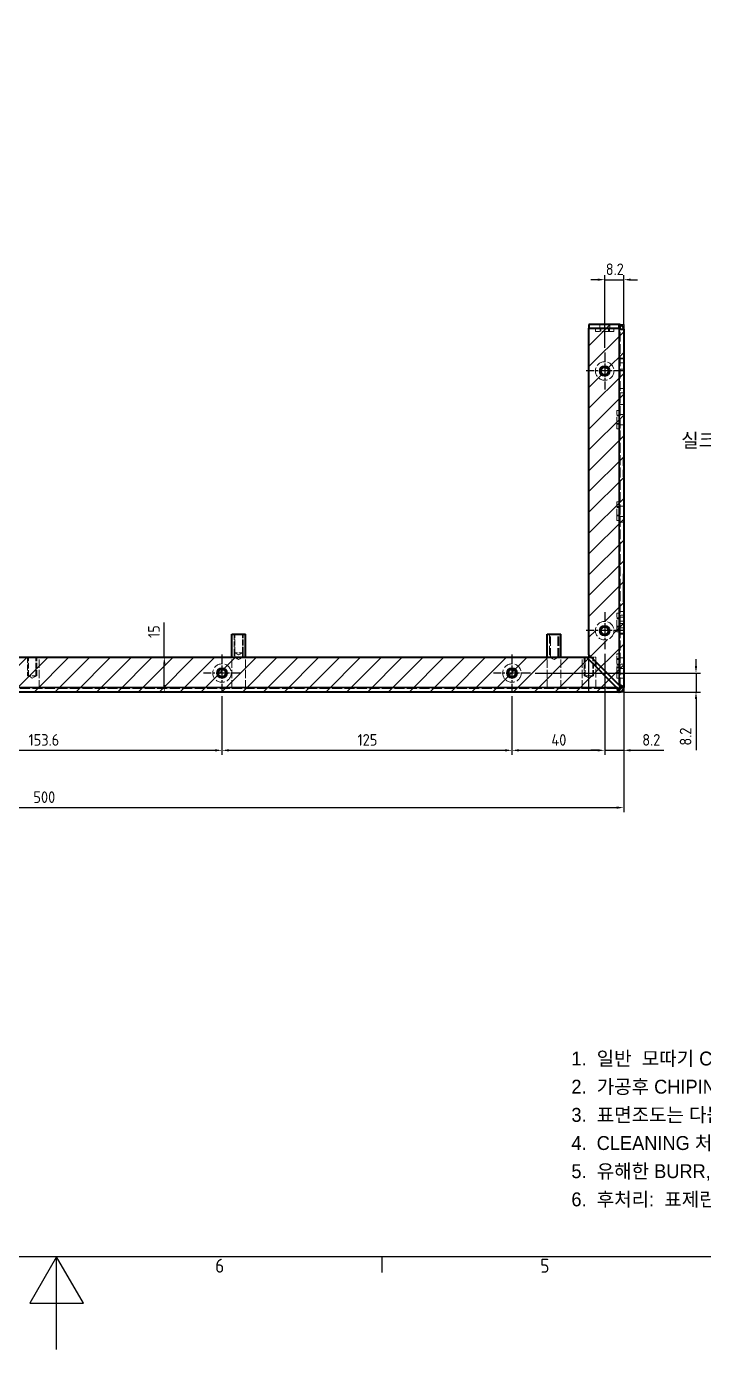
# Model space of a CAD drawing. Header units: millimetres. Extents: x 0 to 1682, y 0 to 1188.
# Drawn here: x 828 to 1120, y 0 to 571 of the extents above; entities that cross this region are included whole.
import ezdxf

# ---------------------------------------------------------------- set-up
doc = ezdxf.new("R2010")
doc.units = ezdxf.units.MM
doc.header["$LTSCALE"] = 2
doc.linetypes.add('CHAIN', pattern=[0.3543, 0.2362, -0.0295, 0.0591, -0.0295])
doc.linetypes.add('DASHED', pattern=[0.2067, 0.1654, -0.0413])
doc.layers.get('0').update_dxf_attribs({"color": 3, "lineweight": 25})
for name, color, linetype, lineweight in [('가려진 것(ISO)', 2, 'DASHED', 18), ('가려진 좁은 것(ISO)', 2, 'DASHED', 18), ('가시적인 것(ISO)', 3, 'Continuous', 40), ('가시적인 좁은 것(ISO)', 3, 'Continuous', 35), ('경계(ISO)', 7, 'Continuous', 25), ('기호(ISO)', 5, 'Continuous', 25), ('스케치 형상(ISO)', 3, 'Continuous', 25), ('중심 표식(ISO)', 1, 'Continuous', 25), ('치수(ISO)', 2, 'Continuous', 25), ('해치(ISO)', 7, 'Continuous', 18)]:
    doc.layers.add(name, color=color, linetype=linetype, lineweight=lineweight)
doc.styles.add('ISO Proportional', font='arial.ttf')
doc.styles.add('문자 텍스트_M2B', font='isocp.shx')
doc.styles.add('치수 텍스트_PSTEK_POSCO', font='isocp.shx')
doc.dimstyles.new('치수_PSTEK_POSCO', dxfattribs={"dimscale": 2, "dimtxt": 2.5, "dimasz": 1.5, "dimexe": 1, "dimexo": 1, "dimgap": 1, "dimtad": 1, "dimrnd": 1e-08, "dimdsep": 46, "dimtxsty": '치수 텍스트_PSTEK_POSCO', "dimcen": 0.09, "dimdle": 10, "dimclrd": 7, "dimclre": 7, "dimclrt": 2, "dimadec": 1, "dimazin": 2, "dimtfac": 1, "dimtmove": 0, "dimatfit": 3, "dimfxl": 0, "dimtolj": 1, "dimlwd": -1, "dimlwe": -1, "dimarcsym": 0})
pattern_1 = [(45, (0, 0), (-4.490128, 4.490128), [])]

# ---------------------------------------------------------------- blocks, each defined once
blk = doc.blocks.new('경계 Default Border')
at = {"layer": '경계(ISO)'}
blk.add_line((490.58, 20), (490.58, 16.6), dxfattribs=at)
at = {"layer": '경계(ISO)', "flags": 128}
for points in [[(20, 20), (20, 574), (821, 574), (821, 20), (20, 20)], [(420.5, 0), (420.5, 20), (414.73, 10), (426.27, 10), (420.5, 20)]]:
    blk.add_lwpolyline(points, dxfattribs=at)
at = {"layer": '경계(ISO)', "color": 2, "char_height": 3, "attachment_point": 7, "style": '문자 텍스트_M2B'}
for s, insert in [('6', (454.69, 16.57)), ('5', (524.77, 16.57))]:
    blk.add_mtext(s, dxfattribs=dict(at, insert=insert))
blk = doc.blocks.new('*D48')
at = {"layer": 'Defpoints', "color": 0, "transparency": 16777216}
for p in [(758.69, 283.71), (912.29, 283.71), (912.29, 258.41)]:
    blk.add_point(p, dxfattribs=at)
at = {"layer": '치수(ISO)', "color": 7, "transparency": 16777216}
for p, q in [((758.69, 281.71), (758.69, 256.41)), ((912.29, 281.71), (912.29, 256.41)), ((761.69, 258.41), (909.29, 258.41))]:
    blk.add_line(p, q, dxfattribs=at)
for points in [[(761.69, 258.91), (761.69, 257.91), (758.69, 258.41)], [(909.29, 258.91), (909.29, 257.91), (912.29, 258.41)]]:
    blk.add_solid(points, dxfattribs=at)
at = {"layer": '치수(ISO)', "color": 2, "transparency": 16777216, "insert": (828.88, 262.91), "char_height": 5, "attachment_point": 4, "style": '치수 텍스트_PSTEK_POSCO'}
blk.add_mtext('\\A1;153.6', dxfattribs=at)
blk = doc.blocks.new('*D49')
at = {"layer": 'Defpoints', "color": 0, "transparency": 16777216}
for p in [(912.29, 283.71), (1037.29, 283.71), (1037.29, 258.41)]:
    blk.add_point(p, dxfattribs=at)
at = {"layer": '치수(ISO)', "color": 7, "transparency": 16777216}
for p, q in [((912.29, 281.71), (912.29, 256.41)), ((1037.29, 281.71), (1037.29, 256.41)), ((915.29, 258.41), (1034.29, 258.41))]:
    blk.add_line(p, q, dxfattribs=at)
for points in [[(915.29, 258.91), (915.29, 257.91), (912.29, 258.41)], [(1034.29, 258.91), (1034.29, 257.91), (1037.29, 258.41)]]:
    blk.add_solid(points, dxfattribs=at)
at = {"layer": '치수(ISO)', "color": 2, "transparency": 16777216, "insert": (970.7, 262.92), "char_height": 5, "attachment_point": 4, "style": '치수 텍스트_PSTEK_POSCO'}
blk.add_mtext('\\A1;125', dxfattribs=at)
blk = doc.blocks.new('*D50')
at = {"layer": 'Defpoints', "color": 0, "transparency": 16777216}
for p in [(1077.29, 302.01), (1037.29, 283.71), (1077.29, 258.41)]:
    blk.add_point(p, dxfattribs=at)
at = {"layer": '치수(ISO)', "color": 7, "transparency": 16777216}
for p, q in [((1077.29, 300.01), (1077.29, 256.41)), ((1037.29, 281.71), (1037.29, 256.41)), ((1040.29, 258.41), (1074.29, 258.41))]:
    blk.add_line(p, q, dxfattribs=at)
for points in [[(1040.29, 258.91), (1040.29, 257.91), (1037.29, 258.41)], [(1074.29, 258.91), (1074.29, 257.91), (1077.29, 258.41)]]:
    blk.add_solid(points, dxfattribs=at)
at = {"layer": '치수(ISO)', "color": 2, "transparency": 16777216, "insert": (1054.31, 262.91), "char_height": 5, "attachment_point": 4, "style": '치수 텍스트_PSTEK_POSCO'}
blk.add_mtext('\\A1;40', dxfattribs=at)
blk = doc.blocks.new('*D51')
at = {"layer": 'Defpoints', "color": 0, "transparency": 16777216}
for p in [(1077.29, 302.01), (1085.49, 285.51), (1085.49, 258.41)]:
    blk.add_point(p, dxfattribs=at)
at = {"layer": '치수(ISO)', "color": 7, "transparency": 16777216}
for p, q in [((1077.29, 300.01), (1077.29, 256.41)), ((1085.49, 283.51), (1085.49, 256.41)), ((1074.29, 258.41), (1071.29, 258.41)), ((1077.29, 258.41), (1085.49, 258.41)), ((1088.49, 258.41), (1102.79, 258.41))]:
    blk.add_line(p, q, dxfattribs=at)
for points in [[(1074.29, 258.91), (1074.29, 257.91), (1077.29, 258.41)], [(1088.49, 258.91), (1088.49, 257.91), (1085.49, 258.41)]]:
    blk.add_solid(points, dxfattribs=at)
at = {"layer": '치수(ISO)', "color": 2, "transparency": 16777216, "insert": (1093.49, 262.92), "char_height": 5, "attachment_point": 4, "style": '치수 텍스트_PSTEK_POSCO'}
blk.add_mtext('\\A1;8.2', dxfattribs=at)
blk = doc.blocks.new('*D59')
at = {"layer": 'Defpoints', "color": 0, "transparency": 16777216}
for p in [(585.49, 286.51), (1085.49, 285.51), (1085.49, 233.71)]:
    blk.add_point(p, dxfattribs=at)
at = {"layer": '치수(ISO)', "color": 7, "transparency": 16777216}
for p, q in [((585.49, 284.51), (585.49, 231.71)), ((1085.49, 283.51), (1085.49, 231.71)), ((588.49, 233.71), (1082.49, 233.71))]:
    blk.add_line(p, q, dxfattribs=at)
for points in [[(588.49, 234.21), (588.49, 233.21), (585.49, 233.71)], [(1082.49, 234.21), (1082.49, 233.21), (1085.49, 233.71)]]:
    blk.add_solid(points, dxfattribs=at)
at = {"layer": '치수(ISO)', "color": 2, "transparency": 16777216, "insert": (830.99, 238.21), "char_height": 5, "attachment_point": 4, "style": '치수 텍스트_PSTEK_POSCO'}
blk.add_mtext('\\A1;500', dxfattribs=at)
blk = doc.blocks.new('*D64')
at = {"layer": 'Defpoints', "color": 0, "transparency": 16777216}
for p in [(1045.29, 291.71), (1116.65, 291.71), (1083.49, 283.51)]:
    blk.add_point(p, dxfattribs=at)
at = {"layer": '치수(ISO)', "color": 7, "transparency": 16777216}
for p, q in [((1116.65, 294.71), (1116.65, 297.71)), ((1047.29, 291.71), (1118.65, 291.71)), ((1116.65, 291.71), (1116.65, 283.51)), ((1085.49, 283.51), (1118.65, 283.51)), ((1116.65, 280.51), (1116.65, 258.43))]:
    blk.add_line(p, q, dxfattribs=at)
for points in [[(1116.15, 294.71), (1117.15, 294.71), (1116.65, 291.71)], [(1116.15, 280.51), (1117.15, 280.51), (1116.65, 283.51)]]:
    blk.add_solid(points, dxfattribs=at)
at = {"layer": '치수(ISO)', "color": 2, "transparency": 16777216, "insert": (1112.15, 260.43), "char_height": 5, "attachment_point": 4, "rotation": 90, "style": '치수 텍스트_PSTEK_POSCO'}
blk.add_mtext('\\A1;8.2', dxfattribs=at)
blk = doc.blocks.new('*D78')
at = {"layer": 'Defpoints', "color": 0, "transparency": 16777216}
for p in [(1085.49, 461.37), (1085.49, 440.01), (1077.29, 430.01)]:
    blk.add_point(p, dxfattribs=at)
at = {"layer": '치수(ISO)', "color": 7, "transparency": 16777216}
for p, q in [((1077.29, 432.01), (1077.29, 463.37)), ((1085.49, 442.01), (1085.49, 463.37)), ((1074.29, 461.37), (1071.29, 461.37)), ((1077.29, 461.37), (1085.49, 461.37)), ((1088.49, 461.37), (1091.49, 461.37))]:
    blk.add_line(p, q, dxfattribs=at)
for points in [[(1074.29, 461.87), (1074.29, 460.87), (1077.29, 461.37)], [(1088.49, 461.87), (1088.49, 460.87), (1085.49, 461.37)]]:
    blk.add_solid(points, dxfattribs=at)
at = {"layer": '치수(ISO)', "color": 2, "transparency": 16777216, "insert": (1077.74, 465.87), "char_height": 5, "attachment_point": 4, "style": '치수 텍스트_PSTEK_POSCO'}
blk.add_mtext('\\A1;8.2', dxfattribs=at)
blk = doc.blocks.new('*D86')
at = {"layer": 'Defpoints', "color": 0, "transparency": 16777216}
for p in [(887.44, 298.51), (888.03, 298.51), (888.03, 283.51)]:
    blk.add_point(p, dxfattribs=at)
at = {"layer": '치수(ISO)', "color": 7, "transparency": 16777216}
for p, q in [((887.44, 298.51), (887.44, 313.56)), ((887.44, 286.51), (887.44, 295.51))]:
    blk.add_line(p, q, dxfattribs=at)
for points in [[(886.94, 295.51), (887.94, 295.51), (887.44, 298.51)], [(886.94, 286.51), (887.94, 286.51), (887.44, 283.51)]]:
    blk.add_solid(points, dxfattribs=at)
at = {"layer": '치수(ISO)', "color": 2, "transparency": 16777216, "insert": (882.94, 306.85), "char_height": 5, "attachment_point": 4, "rotation": 90, "style": '치수 텍스트_PSTEK_POSCO'}
blk.add_mtext('\\A1;15', dxfattribs=at)
blk = doc.blocks.new('주석-판금')
at = {"layer": '기호(ISO)', "color": 2, "insert": (-40.78, 16.76), "char_height": 3, "width": 116.6778, "attachment_point": 1, "line_spacing_factor": 1.214608, "style": 'ISO Proportional'}
blk.add_mtext('\\f굴림|b0|i0;\\H3.0000;1.  일반  모따기 C0.3\\P2.  가공후 CHIPING 및 BROKEN 없을 것.\\P3.  표면조도는 다듬질기호 Ra값을 준수할 것.\\P4.  CLEANING 처리후 납품 할 것.\\P5.  유해한 BURR, 모서리 제거 할 것.\\P6.  후처리:  표제란 참조 할 것.', dxfattribs=at)

msp = doc.modelspace()

# ---------------------------------------------------------------- hatches: boundary and pattern name
at = {"layer": '해치(ISO)'}
h = msp.add_hatch(dxfattribs=at)
h.set_pattern_fill('ANSI31', color=1, scale=50.8, style=0)
h.set_pattern_definition(pattern_1)
edge = h.paths.add_edge_path(flags=0)
edge.add_arc((1077.2877, 310.0118), 4, 0, 360)
edge = h.paths.add_edge_path(flags=0)
edge.add_arc((1077.2877, 422.0118), 1.621, 0, 360)
h.paths.add_polyline_path([(1085.4877, 442.0118), (1085.4877, 283.5118), (1070.4877, 283.5118), (1070.4877, 442.0118)])
h = msp.add_hatch(dxfattribs=at)
h.set_pattern_fill('ANSI31', color=1, scale=50.8, style=0)
h.set_pattern_definition(pattern_1)
edge = h.paths.add_edge_path(flags=0)
edge.add_arc((758.6877, 291.7118), 1.621, 0, 360)
h.paths.add_polyline_path([(600.4877, 283.5118), (1070.4877, 283.5118), (1070.4877, 298.5118), (600.4877, 298.5118)])

# ---------------------------------------------------------------- linework, layer by layer
at = {"layer": '가려진 것(ISO)', "ltscale": 1.333188}
for p, q in [((1073.2877, 440.4118), (1073.2877, 439.0118)), ((1081.2877, 440.4118), (1081.2877, 439.0118))]:
    msp.add_line(p, q, dxfattribs=at)
at = {"layer": '가려진 것(ISO)', "ltscale": 1.428422}
for p, q in [((1075.1377, 440.5118), (1075.1377, 442.0118)), ((1075.2877, 440.5118), (1075.2877, 439.0118)), ((1075.6667, 440.5118), (1075.6667, 439.0118)), ((1078.9087, 440.5118), (1078.9087, 439.0118)), ((1079.2877, 439.0118), (1079.2877, 440.5118)), ((1079.4377, 440.5118), (1079.4377, 442.0118)), ((1085.4877, 427.5118), (1083.9877, 427.5118)), ((1083.9877, 427.2618), (1085.4877, 427.2618)), ((1083.9877, 422.7618), (1085.4877, 422.7618)), ((1085.4877, 412.5118), (1083.9877, 412.5118)), ((1083.9877, 407.5118), (1085.4877, 407.5118)), ((1083.9877, 405.0118), (1082.4877, 405.0118)), ((1083.9877, 403.0118), (1082.4877, 403.0118)), ((1083.9877, 402.6328), (1082.4877, 402.6328)), ((1083.9877, 403.2618), (1085.4877, 403.2618)), ((1083.9877, 399.3908), (1082.4877, 399.3908)), ((1082.4877, 399.0118), (1083.9877, 399.0118)), ((1083.9877, 397.0118), (1082.4877, 397.0118)), ((1083.9877, 398.7618), (1085.4877, 398.7618)), ((1083.9877, 365.5118), (1082.4877, 365.5118)), ((1083.9877, 363.5118), (1082.4877, 363.5118)), ((1083.9877, 363.1328), (1082.4877, 363.1328)), ((1083.9877, 359.8908), (1082.4877, 359.8908)), ((1082.4877, 359.5118), (1083.9877, 359.5118)), ((1083.9877, 363.7618), (1085.4877, 363.7618)), ((1083.9877, 357.5118), (1082.4877, 357.5118)), ((1083.9877, 359.2618), (1085.4877, 359.2618)), ((1083.9877, 356.7618), (1085.4877, 356.7618)), ((1083.9877, 317.5118), (1082.4877, 317.5118)), ((1083.9877, 315.5118), (1082.4877, 315.5118)), ((1083.9877, 315.1328), (1082.4877, 315.1328)), ((1085.4877, 318.2823), (1083.9877, 318.2823)), ((1083.9877, 318.2618), (1085.4877, 318.2618)), ((1083.9877, 316.7618), (1085.4877, 316.7618)), ((1083.9877, 315.7618), (1085.4877, 315.7618)), ((1083.9877, 314.1008), (1085.4877, 314.1008)), ((1083.9877, 311.8908), (1082.4877, 311.8908)), ((1082.4877, 311.5118), (1083.9877, 311.5118)), ((1083.9877, 309.5118), (1082.4877, 309.5118)), ((1083.9877, 311.2618), (1085.4877, 311.2618)), ((1083.9877, 310.2618), (1085.4877, 310.2618)), ((1085.4877, 308.4537), (1083.9877, 308.4537)), ((1083.9877, 300.0118), (1082.4877, 300.0118)), ((1083.9877, 298.0118), (1082.4877, 298.0118)), ((1083.9877, 297.6328), (1082.4877, 297.6328)), ((1083.9877, 297.5118), (1082.4877, 297.5118)), ((1083.9877, 298.2618), (1085.4877, 298.2618)), ((1083.9877, 295.5118), (1082.4877, 295.5118)), ((1083.9877, 295.1328), (1082.4877, 295.1328)), ((1083.9877, 294.3908), (1082.4877, 294.3908)), ((1082.4877, 294.0118), (1083.9877, 294.0118)), ((1083.9877, 292.0118), (1082.4877, 292.0118)), ((1083.9877, 291.8908), (1082.4877, 291.8908)), ((1082.4877, 291.5118), (1083.9877, 291.5118)), ((1083.9877, 295.6118), (1085.4877, 295.6118)), ((1083.9877, 293.7618), (1085.4877, 293.7618)), ((1083.9877, 291.4118), (1085.4877, 291.4118)), ((1083.9877, 289.5118), (1082.4877, 289.5118)), ((1083.9877, 289.5118), (1085.4877, 289.5118))]:
    msp.add_line(p, q, dxfattribs=at)
at = {"layer": '가려진 것(ISO)', "ltscale": 12.887243}
msp.add_line((1083.9877, 285.5118), (1083.9877, 440.0118), dxfattribs=at)
at = {"layer": '가려진 것(ISO)', "ltscale": 15.198803}
for p, q in [((1081.2877, 439.0118), (1073.2877, 439.0118)), ((1082.4877, 397.0118), (1082.4877, 405.0118)), ((1082.4877, 357.5118), (1082.4877, 365.5118)), ((1082.4877, 309.5118), (1082.4877, 317.5118)), ((1082.4877, 289.5118), (1082.4877, 297.5118))]:
    msp.add_line(p, q, dxfattribs=at)
at = {"layer": '가려진 것(ISO)', "ltscale": 0.009423}
for p, q in [((1085.4877, 384.2006), (1085.4977, 384.2006)), ((1085.4877, 383.994), (1085.4977, 383.994)), ((1085.4877, 383.8092), (1085.4977, 383.8092)), ((1085.4877, 383.7873), (1085.4977, 383.7873)), ((1085.4877, 383.6852), (1085.4977, 383.6852)), ((1085.4877, 383.4032), (1085.4977, 383.4032)), ((1085.4877, 382.917), (1085.4977, 382.917)), ((1085.4877, 382.8878), (1085.4977, 382.8878)), ((1085.4877, 382.2095), (1085.4977, 382.2095)), ((1085.4877, 381.9251), (1085.4977, 381.9251)), ((1085.4877, 381.8206), (1085.4977, 381.8206)), ((1085.4877, 381.7938), (1085.4977, 381.7938)), ((1085.4877, 381.6139), (1085.4977, 381.6139)), ((1085.4877, 381.4097), (1085.4977, 381.4097)), ((1085.4877, 379.4241), (1085.4977, 379.4241)), ((1085.4877, 379.3633), (1085.4977, 379.3633)), ((1085.4877, 378.9208), (1085.4977, 378.9208)), ((1085.4877, 378.8698), (1085.4977, 378.8698)), ((1085.4877, 378.8479), (1085.4977, 378.8479)), ((1085.4877, 378.7969), (1085.4977, 378.7969)), ((1085.4877, 378.6899), (1085.4977, 378.6899)), ((1085.4877, 378.6875), (1085.4977, 378.6875)), ((1085.4877, 378.5781), (1085.4977, 378.5781)), ((1085.4877, 378.5051), (1085.4977, 378.5051)), ((1085.4877, 378.3568), (1085.4977, 378.3568)), ((1085.4877, 378.352), (1085.4977, 378.352)), ((1085.4877, 378.3082), (1085.4977, 378.3082)), ((1085.4877, 378.2985), (1085.4977, 378.2985)), ((1085.4877, 378.1915), (1085.4977, 378.1915)), ((1085.4877, 378.1818), (1085.4977, 378.1818)), ((1085.4877, 378.1672), (1085.4977, 378.1672)), ((1085.4877, 378.0311), (1085.4977, 378.0311)), ((1085.4877, 377.997), (1085.4977, 377.997)), ((1085.4877, 377.9873), (1085.4977, 377.9873)), ((1085.4877, 377.9776), (1085.4977, 377.9776)), ((1085.4877, 377.9484), (1085.4977, 377.9484)), ((1085.4877, 377.8998), (1085.4977, 377.8998)), ((1085.4877, 377.8876), (1085.4977, 377.8876)), ((1085.4877, 377.8487), (1085.4977, 377.8487)), ((1085.4877, 377.8195), (1085.4977, 377.8195)), ((1085.4877, 377.7612), (1085.4977, 377.7612)), ((1085.4877, 377.7174), (1085.4977, 377.7174)), ((1085.4877, 377.6785), (1085.4977, 377.6785)), ((1085.4877, 377.5716), (1085.4977, 377.5716)), ((1085.4877, 377.4233), (1085.4977, 377.4233)), ((1085.4877, 377.3285), (1085.4977, 377.3285)), ((1085.4877, 377.1364), (1085.4977, 377.1364)), ((1085.4877, 377.0829), (1085.4977, 377.0829)), ((1085.4877, 377.0392), (1085.4977, 377.0392)), ((1085.4877, 377.0343), (1085.4977, 377.0343)), ((1085.4877, 376.9541), (1085.4977, 376.9541)), ((1085.4877, 376.8811), (1085.4977, 376.8811)), ((1085.4877, 376.8544), (1085.4977, 376.8544)), ((1085.4877, 376.8082), (1085.4977, 376.8082)), ((1085.4877, 376.7936), (1085.4977, 376.7936)), ((1085.4877, 376.604), (1085.4977, 376.604)), ((1085.4877, 376.4824), (1085.4977, 376.4824)), ((1085.4877, 376.4776), (1085.4977, 376.4776)), ((1085.4877, 376.3633), (1085.4977, 376.3633)), ((1085.4877, 376.3025), (1085.4977, 376.3025)), ((1085.4877, 334.2118), (1085.4977, 334.2118)), ((1085.4877, 332.1618), (1085.4977, 332.1618)), ((1085.4877, 328.8618), (1085.4977, 328.8618)), ((1085.4877, 328.1618), (1085.4977, 328.1618)), ((1085.4877, 327.3618), (1085.4977, 327.3618)), ((1085.4877, 326.6618), (1085.4977, 326.6618)), ((1085.4877, 325.8618), (1085.4977, 325.8618)), ((1085.4877, 325.1618), (1085.4977, 325.1618)), ((1085.4877, 322.8118), (1085.4977, 322.8118))]:
    msp.add_line(p, q, dxfattribs=at)
at = {"layer": '가려진 것(ISO)', "ltscale": 7.618686}
for p, q in [((917.4877, 308.5118), (917.4877, 300.5118)), ((917.8667, 300.5118), (917.8667, 308.5118)), ((921.1087, 300.5118), (921.1087, 308.5118)), ((921.4877, 300.5118), (921.4877, 308.5118)), ((828.4877, 298.5118), (828.4877, 290.5118)), ((828.8667, 290.5118), (828.8667, 298.5118)), ((832.1087, 290.5118), (832.1087, 298.5118)), ((832.4877, 290.5118), (832.4877, 298.5118)), ((1068.4877, 298.5118), (1068.4877, 290.5118)), ((1068.8667, 290.5118), (1068.8667, 298.5118)), ((1072.1087, 290.5118), (1072.1087, 298.5118)), ((1072.4877, 290.5118), (1072.4877, 298.5118))]:
    msp.add_line(p, q, dxfattribs=at)
at = {"layer": '가려진 것(ISO)', "ltscale": 12.094824}
for p, q in [((1053.4877, 308.5118), (1053.4877, 298.5118)), ((1053.8667, 298.5118), (1053.8667, 308.5118)), ((1057.1087, 298.5118), (1057.1087, 308.5118)), ((1057.4877, 298.5118), (1057.4877, 308.5118))]:
    msp.add_line(p, q, dxfattribs=at)
at = {"layer": '가려진 것(ISO)', "ltscale": 10.885341}
for p, q in [((833.4377, 285.0118), (833.4377, 298.5118)), ((916.5377, 285.0118), (916.5377, 298.5118)), ((922.4377, 285.0118), (922.4377, 298.5118)), ((1052.5377, 285.0118), (1052.5377, 298.5118)), ((1058.4377, 285.0118), (1058.4377, 298.5118)), ((1067.5377, 285.0118), (1067.5377, 298.5118))]:
    msp.add_line(p, q, dxfattribs=at)
at = {"layer": '가려진 것(ISO)', "ltscale": 5.983681}
for p, q in [((921.4877, 300.5118), (917.4877, 300.5118)), ((832.4877, 290.5118), (828.4877, 290.5118)), ((1072.4877, 290.5118), (1068.4877, 290.5118))]:
    msp.add_line(p, q, dxfattribs=at)
at = {"layer": '가려진 것(ISO)', "ltscale": 1.904597}
for p, q in [((917.4877, 300.5118), (917.4877, 298.5118)), ((917.8667, 298.5118), (917.8667, 300.5118)), ((921.1087, 298.5118), (921.1087, 300.5118)), ((921.4877, 298.5118), (921.4877, 300.5118))]:
    msp.add_line(p, q, dxfattribs=at)
at = {"layer": '가려진 것(ISO)', "ltscale": 1.800898}
for p, q in [((919.4877, 299.5378), (917.8667, 300.5118)), ((919.4877, 297.5378), (917.8667, 298.5118)), ((919.4877, 299.5378), (921.1087, 300.5118)), ((919.4877, 297.5378), (921.1087, 298.5118)), ((1055.4877, 297.5378), (1053.8667, 298.5118)), ((1055.4877, 297.5378), (1057.1087, 298.5118)), ((830.4877, 289.5378), (828.8667, 290.5118)), ((830.4877, 289.5378), (832.1087, 290.5118)), ((1070.4877, 289.5378), (1068.8667, 290.5118)), ((1070.4877, 289.5378), (1072.1087, 290.5118))]:
    msp.add_line(p, q, dxfattribs=at)
at = {"layer": '가려진 것(ISO)', "ltscale": 3.379684}
msp.add_line((1071.5484, 298.5118), (1073.4377, 298.5118), dxfattribs=at)
at = {"layer": '가려진 것(ISO)', "ltscale": 1.79921}
msp.add_line((1073.4377, 296.6225), (1073.4377, 298.5118), dxfattribs=at)
at = {"layer": '가려진 것(ISO)', "ltscale": 4.519362}
msp.add_line((1082.4877, 297.5118), (1082.4877, 300.0118), dxfattribs=at)
at = {"layer": '가려진 것(ISO)', "ltscale": 11.477189}
msp.add_line((1073.4377, 285.0118), (1073.4377, 294.5011), dxfattribs=at)
at = {"layer": '가려진 것(ISO)', "ltscale": 13.015081}
msp.add_line((588.4877, 285.0118), (1083.4877, 285.0118), dxfattribs=at)
at = {"layer": '가려진 것(ISO)', "ltscale": 12.159042}
for centre in [(1077.2877, 422.0118), (1077.2877, 310.0118), (912.2877, 291.7118), (1037.2877, 291.7118)]:
    msp.add_circle(centre, 4, dxfattribs=at)
at = {"layer": '가려진 좁은 것(ISO)', "ltscale": 1.428422}
for p, q in [((1085.4877, 425.5118), (1083.9877, 425.5118)), ((1085.4877, 414.5118), (1083.9877, 414.5118)), ((1085.4877, 313.0444), (1083.9877, 313.0444)), ((1085.4877, 308.863), (1083.9877, 308.863))]:
    msp.add_line(p, q, dxfattribs=at)
at = {"layer": '가려진 좁은 것(ISO)', "ltscale": 0.009423}
for p, q in [((1085.4877, 384.1836), (1085.4977, 384.1836)), ((1085.4877, 383.7266), (1085.4977, 383.7266)), ((1085.4877, 383.695), (1085.4977, 383.695)), ((1085.4877, 383.6147), (1085.4977, 383.6147)), ((1085.4877, 383.5807), (1085.4977, 383.5807)), ((1085.4877, 382.8027), (1085.4977, 382.8027)), ((1085.4877, 382.7079), (1085.4977, 382.7079)), ((1085.4877, 382.212), (1085.4977, 382.212)), ((1085.4877, 382.0345), (1085.4977, 382.0345)), ((1085.4877, 381.9227), (1085.4977, 381.9227)), ((1085.4877, 381.6723), (1085.4977, 381.6723)), ((1085.4877, 381.5021), (1085.4977, 381.5021)), ((1085.4877, 379.2442), (1085.4977, 379.2442)), ((1085.4877, 379.215), (1085.4977, 379.215)), ((1085.4877, 379.1907), (1085.4977, 379.1907)), ((1085.4877, 379.0302), (1085.4977, 379.0302)), ((1085.4877, 379.0181), (1085.4977, 379.0181)), ((1085.4877, 378.7871), (1085.4977, 378.7871)), ((1085.4877, 378.7555), (1085.4977, 378.7555)), ((1085.4877, 378.6753), (1085.4977, 378.6753)), ((1085.4877, 378.6729), (1085.4977, 378.6729)), ((1085.4877, 378.634), (1085.4977, 378.634)), ((1085.4877, 378.6218), (1085.4977, 378.6218)), ((1085.4877, 378.5854), (1085.4977, 378.5854)), ((1085.4877, 378.4103), (1085.4977, 378.4103)), ((1085.4877, 378.3058), (1085.4977, 378.3058)), ((1085.4877, 378.2304), (1085.4977, 378.2304)), ((1085.4877, 378.1307), (1085.4977, 378.1307)), ((1085.4877, 378.0797), (1085.4977, 378.0797)), ((1085.4877, 377.963), (1085.4977, 377.963)), ((1085.4877, 377.9022), (1085.4977, 377.9022)), ((1085.4877, 377.8633), (1085.4977, 377.8633)), ((1085.4877, 377.8609), (1085.4977, 377.8609)), ((1085.4877, 377.7879), (1085.4977, 377.7879)), ((1085.4877, 377.7685), (1085.4977, 377.7685)), ((1085.4877, 377.698), (1085.4977, 377.698)), ((1085.4877, 377.6931), (1085.4977, 377.6931)), ((1085.4877, 377.664), (1085.4977, 377.664)), ((1085.4877, 377.6542), (1085.4977, 377.6542)), ((1085.4877, 377.6032), (1085.4977, 377.6032)), ((1085.4877, 377.5691), (1085.4977, 377.5691)), ((1085.4877, 377.4841), (1085.4977, 377.4841)), ((1085.4877, 377.4281), (1085.4977, 377.4281)), ((1085.4877, 377.3795), (1085.4977, 377.3795)), ((1085.4877, 377.3503), (1085.4977, 377.3503)), ((1085.4877, 377.3406), (1085.4977, 377.3406)), ((1085.4877, 377.2725), (1085.4977, 377.2725)), ((1085.4877, 377.2677), (1085.4977, 377.2677)), ((1085.4877, 377.1972), (1085.4977, 377.1972)), ((1085.4877, 377.1729), (1085.4977, 377.1729)), ((1085.4877, 377.1656), (1085.4977, 377.1656)), ((1085.4877, 377.1583), (1085.4977, 377.1583)), ((1085.4877, 377.0708), (1085.4977, 377.0708)), ((1085.4877, 377.0173), (1085.4977, 377.0173)), ((1085.4877, 377.0124), (1085.4977, 377.0124)), ((1085.4877, 376.9832), (1085.4977, 376.9832)), ((1085.4877, 376.9784), (1085.4977, 376.9784)), ((1085.4877, 376.9127), (1085.4977, 376.9127)), ((1085.4877, 376.886), (1085.4977, 376.886)), ((1085.4877, 376.6988), (1085.4977, 376.6988)), ((1085.4877, 376.6939), (1085.4977, 376.6939)), ((1085.4877, 376.6016), (1085.4977, 376.6016)), ((1085.4877, 376.5894), (1085.4977, 376.5894)), ((1085.4877, 376.5627), (1085.4977, 376.5627)), ((1085.4877, 376.5505), (1085.4977, 376.5505)), ((1085.4877, 376.3973), (1085.4977, 376.3973)), ((1085.4877, 376.3609), (1085.4977, 376.3609))]:
    msp.add_line(p, q, dxfattribs=at)
at = {"layer": '가시적인 것(ISO)'}
for p, q in [((1070.4877, 442.0118), (1070.4877, 440.5118)), ((1083.4877, 442.0118), (1070.4877, 442.0118)), ((1070.4877, 440.5118), (1083.4877, 440.5118)), ((1070.4877, 440.4118), (1083.4877, 440.4118)), ((1070.4877, 299.5725), (1070.4877, 440.4118)), ((1073.2877, 440.5118), (1073.2877, 440.4118)), ((1081.2877, 440.5118), (1081.2877, 440.4118)), ((1083.4877, 440.5118), (1083.4877, 442.0118)), ((1083.4877, 440.0118), (1083.4877, 440.4118)), ((1083.4877, 440.0118), (1085.4877, 440.0118)), ((1085.4877, 440.0118), (1085.4877, 285.5118)), ((1085.4877, 384.5118), (1085.4977, 384.5118)), ((1085.4877, 384.3659), (1085.4977, 384.3659)), ((1085.4877, 384.1763), (1085.4977, 384.1763)), ((1085.4877, 383.5345), (1085.4977, 383.5345)), ((1085.4877, 383.1358), (1085.4977, 383.1358)), ((1085.4877, 382.6082), (1085.4977, 382.6082)), ((1085.4977, 384.3659), (1085.4977, 384.5118)), ((1085.4977, 383.5345), (1085.4977, 384.1763)), ((1085.4977, 382.6082), (1085.4977, 383.1358)), ((1085.4877, 382.0807), (1085.4977, 382.0807)), ((1085.4877, 381.4291), (1085.4977, 381.4291)), ((1085.4877, 381.2395), (1085.4977, 381.2395)), ((1085.4877, 381.0475), (1085.4977, 381.0475)), ((1085.4877, 379.4314), (1085.4977, 379.4314)), ((1085.4877, 379.4265), (1085.4977, 379.4265)), ((1085.4877, 379.2369), (1085.4977, 379.2369)), ((1085.4877, 378.5951), (1085.4977, 378.5951)), ((1085.4877, 378.1964), (1085.4977, 378.1964)), ((1085.4877, 377.6688), (1085.4977, 377.6688)), ((1085.4877, 377.1413), (1085.4977, 377.1413)), ((1085.4977, 381.4291), (1085.4977, 382.0807)), ((1085.4977, 381.0475), (1085.4977, 381.2395)), ((1085.4977, 378.5951), (1085.4977, 379.2369)), ((1085.4977, 377.6688), (1085.4977, 378.1964)), ((1085.4977, 376.4897), (1085.4977, 377.1413)), ((1085.4877, 376.4897), (1085.4977, 376.4897)), ((1085.4877, 376.3001), (1085.4977, 376.3001)), ((1085.4877, 376.2928), (1085.4977, 376.2928)), ((1085.4877, 334.5118), (1085.4977, 334.5118)), ((1085.4977, 322.5118), (1085.4977, 334.5118)), ((1085.4877, 322.5118), (1085.4977, 322.5118)), ((916.5377, 308.5118), (922.4377, 308.5118)), ((916.5377, 298.5118), (916.5377, 308.5118)), ((922.4377, 298.5118), (922.4377, 308.5118)), ((1052.5377, 308.5118), (1058.4377, 308.5118)), ((1052.5377, 298.5118), (1052.5377, 308.5118)), ((1058.4377, 298.5118), (1058.4377, 308.5118)), ((601.5484, 298.5118), (1069.427, 298.5118)), ((1069.427, 298.5118), (1071.5484, 298.5118)), ((1069.427, 298.5118), (1082.427, 285.5118)), ((1083.4877, 286.5725), (1070.4877, 299.5725)), ((1073.4377, 294.5011), (1073.4377, 296.6225)), ((1083.4877, 283.5118), (588.4877, 283.5118))]:
    msp.add_line(p, q, dxfattribs=at)
for centre, radius in [((1077.2877, 422.0118), 2.1), ((1077.2877, 422.0118), 1.621), ((1077.2877, 310.0118), 2.1), ((1077.2877, 310.0118), 1.621), ((912.2877, 291.7118), 2.1), ((912.2877, 291.7118), 1.621), ((1037.2877, 291.7118), 2.1), ((1037.2877, 291.7118), 1.621)]:
    msp.add_circle(centre, radius, dxfattribs=at)
for centre, radius, start, end in [((1083.4877, 440.0118), 2, 75.522488, 90), ((1083.4877, 440.0118), 0.5, 0, 90), ((1083.4877, 440.0118), 2, 0, 75.522488), ((1083.4877, 285.5118), 0.5, 270, 0), ((1083.4877, 285.5118), 2, 270, 0)]:
    msp.add_arc(centre, radius, start, end, dxfattribs=at)
for points, degree in [([(1085.4977, 384.1763), (1085.4977, 384.242), (1085.4977, 384.3163), (1085.4977, 384.3659)], 2), ([(1085.4977, 383.4883), (1085.4977, 383.5126), (1085.4977, 383.5345)], 2), ([(1085.4977, 383.1966), (1085.4977, 383.2355), (1085.4977, 383.3716), (1085.4977, 383.4883)], 2), ([(1085.4977, 383.1358), (1085.4977, 383.1455), (1085.4977, 383.1601), (1085.4977, 383.1966)], 2), ([(1085.4977, 382.5669), (1085.4977, 382.6009), (1085.4977, 382.6053), (1085.4977, 382.6082)], 2), ([(1085.4977, 382.2557), (1085.4977, 382.3894), (1085.4977, 382.5329), (1085.4977, 382.5669)], 2), ([(1085.4977, 382.0807), (1085.4977, 382.1494), (1085.4977, 382.2557)], 2), ([(1085.4977, 381.2395), (1085.4977, 381.2862), (1085.4977, 381.3562), (1085.4977, 381.4291)], 2), ([(1085.4977, 379.4265), (1085.4977, 379.4294), (1085.4977, 379.4314)], 2), ([(1085.4977, 379.2369), (1085.4977, 379.3025), (1085.4977, 379.3769), (1085.4977, 379.4265)], 2), ([(1085.4977, 378.5489), (1085.4977, 378.5732), (1085.4977, 378.5951)], 2), ([(1085.4977, 378.2572), (1085.4977, 378.296), (1085.4977, 378.4322), (1085.4977, 378.5489)], 2), ([(1085.4977, 378.1964), (1085.4977, 378.2061), (1085.4977, 378.2207), (1085.4977, 378.2572)], 2), ([(1085.4977, 377.6275), (1085.4977, 377.6615), (1085.4977, 377.6659), (1085.4977, 377.6688)], 2), ([(1085.4977, 377.3163), (1085.4977, 377.45), (1085.4977, 377.5935), (1085.4977, 377.6275)], 2), ([(1085.4977, 377.1413), (1085.4977, 377.2099), (1085.4977, 377.3163)], 2), ([(1085.4977, 376.3001), (1085.4977, 376.3468), (1085.4977, 376.4168), (1085.4977, 376.4897)], 2), ([(1085.4977, 376.2928), (1085.4977, 376.2957), (1085.4977, 376.3001)], 2), ([(1083.4877, 285.0118), (1083.1342, 285.0118), (1082.7806, 285.25), (1082.427, 285.5118)], 3), ([(1083.9877, 285.5118), (1083.9877, 285.8654), (1083.7495, 286.2189), (1083.4877, 286.5725)], 3), ([(1085.4877, 285.5118), (1084.9877, 285.5118), (1084.4877, 285.5118), (1083.9877, 285.5118)], 3), ([(1083.3171, 283.5753), (1083.374, 283.5332), (1083.4308, 283.5118), (1083.4877, 283.5118)], 3), ([(1083.4877, 285.0118), (1083.4877, 284.5118), (1083.4877, 284.0118), (1083.4877, 283.5118)], 3)]:
    msp.add_open_spline(points, degree=degree, dxfattribs=at)
for points, knots in [([(1082.427, 285.5118), (1082.6913, 284.7292), (1082.9555, 283.9699), (1083.2197, 283.6673), (1083.2521, 283.6301), (1083.2846, 283.5994), (1083.3171, 283.5753)], [0, 0, 0, 0, 1.17385238, 1.17385238, 1.17385238, 1.31811607, 1.31811607, 1.31811607, 1.31811607]), ([(1085.4877, 285.5118), (1085.4877, 285.7768), (1084.9793, 286.0418), (1084.2543, 286.3069), (1084.0121, 286.3954), (1083.7499, 286.4839), (1083.4877, 286.5725)], [0, 0, 0, 0, 1.17745307, 1.17745307, 1.17745307, 1.57079633, 1.57079633, 1.57079633, 1.57079633])]:
    msp.add_open_spline(points, degree=3, knots=knots, dxfattribs=at)
at = {"layer": '가시적인 좁은 것(ISO)'}
for p, q in [((1083.4877, 286.5725), (1083.4877, 440.0118)), ((1083.9877, 440.0118), (1083.9877, 441.9483)), ((1085.4877, 383.4883), (1085.4977, 383.4883)), ((1085.4877, 383.1966), (1085.4977, 383.1966)), ((1085.4877, 382.5669), (1085.4977, 382.5669)), ((1085.4877, 382.2557), (1085.4977, 382.2557)), ((1085.4877, 378.5489), (1085.4977, 378.5489)), ((1085.4877, 378.2572), (1085.4977, 378.2572)), ((1085.4877, 377.6275), (1085.4977, 377.6275)), ((1085.4877, 377.3163), (1085.4977, 377.3163)), ((588.5484, 285.5118), (1082.427, 285.5118))]:
    msp.add_line(p, q, dxfattribs=at)
for centre in [(1077.2877, 422.0118), (1077.2877, 310.0118), (912.2877, 291.7118), (1037.2877, 291.7118)]:
    msp.add_arc(centre, 2, 280, 190, dxfattribs=at)
msp.add_open_spline([(1082.427, 285.5118), (1082.5116, 285.4492), (1082.5959, 285.3868), (1082.7452, 285.2598), (1082.8097, 285.1978), (1082.944, 285.0399), (1083.0044, 284.946), (1083.1206, 284.7056), (1083.1727, 284.5444), (1083.2609, 284.122), (1083.2925, 283.8665), (1083.3171, 283.5753)], degree=3, knots=[-0.333640484, -0.333640484, -0.333640484, -0.333640484, -0.278100948, -0.278100948, -0.229834306, -0.229834306, -0.16826266, -0.16826266, -0.087679559, -0.087679559, 0, 0, 0, 0], dxfattribs=at)
at = {"layer": '스케치 형상(ISO)'}
for p, q in [((1070.4877, 442.0118), (1085.4877, 442.0118)), ((1070.4877, 283.5118), (1070.4877, 442.0118)), ((1085.4877, 442.0118), (1085.4877, 283.5118)), ((1070.4877, 298.5118), (600.4877, 298.5118)), ((1070.4877, 283.5118), (1070.4877, 298.5118)), ((600.4877, 283.5118), (1070.4877, 283.5118)), ((1085.4877, 283.5118), (1070.4877, 283.5118))]:
    msp.add_line(p, q, dxfattribs=at)
at = {"layer": '중심 표식(ISO)', "linetype": 'CHAIN', "ltscale": 8.88956}
for p, q in [((1077.2877, 430.0118), (1077.2877, 414.0118)), ((1085.2877, 422.0118), (1069.2877, 422.0118)), ((1077.2877, 318.0118), (1077.2877, 302.0118)), ((1085.2877, 310.0118), (1069.2877, 310.0118)), ((912.2877, 299.7118), (912.2877, 283.7118)), ((1037.2877, 299.7118), (1037.2877, 283.7118)), ((920.2877, 291.7118), (904.2877, 291.7118)), ((1045.2877, 291.7118), (1029.2877, 291.7118))]:
    msp.add_line(p, q, dxfattribs=at)

# ---------------------------------------------------------------- block references
at = {"xscale": 2, "yscale": 2, "zscale": 2}
for name, p in [('경계 Default Border', (0, 0)), ('주석-판금', (1144.4893, 94.979))]:
    msp.add_blockref(name, p, dxfattribs=at)

# ---------------------------------------------------------------- texts
at = {"layer": '기호(ISO)', "color": 2, "insert": (1110.2689, 391.7878), "char_height": 6, "width": 82.090588, "attachment_point": 4, "style": '치수 텍스트_PSTEK_POSCO'}
msp.add_mtext('{\\fISOCP|b0|i0;\\H6.0000;실크인쇄  위치 수정}', dxfattribs=at)

# ---------------------------------------------------------------- dimensions: what is measured, and where the dimension line sits
at = {"layer": '치수(ISO)', "color": 7}
for base, p1, p2, angle, override, picture, middle in [((1085.4877, 461.373), (1077.2877, 430.0118), (1085.4877, 440.0118), 180, {"dimdec": 2, "dimtp": 0, "dimtm": 0, "dimtdec": 2, "dimtofl": 1, "dimatfit": 1}, '*D78', (1081.3877, 461.373)), ((887.4378, 298.5118), (888.0319, 283.5118), (888.0319, 298.5118), 90, {"dimdec": 2, "dimse1": 1, "dimse2": 1, "dimtp": 0, "dimtm": 0, "dimtdec": 2, "dimtofl": 0, "dimatfit": 2}, '*D86', (887.4378, 309.2062)), ((1077.2877, 258.4149), (1037.2877, 283.7118), (1077.2877, 302.0118), 180, {"dimdec": 2, "dimtp": 0, "dimtm": 0, "dimtdec": 2, "dimtofl": 0, "dimatfit": 1}, '*D50', (1057.3077, 258.4149)), ((1116.6517, 291.7118), (1083.4877, 283.5118), (1045.2877, 291.7118), 90, {"dimdec": 2, "dimtp": 0, "dimtm": 0, "dimtdec": 2, "dimtofl": 1, "dimatfit": 1}, '*D64', (1116.6517, 264.0823)), ((1085.4877, 258.4149), (1077.2877, 302.0118), (1085.4877, 285.5118), 180, {"dimdec": 2, "dimtp": 0, "dimtm": 0, "dimtdec": 2, "dimtofl": 1, "dimatfit": 1}, '*D51', (1097.1379, 258.4149)), ((912.2877, 258.4149), (758.6877, 283.7118), (912.2877, 283.7118), 180, {"dimdec": 2, "dimtp": 0, "dimtm": 0, "dimtdec": 2, "dimtofl": 0, "dimatfit": 1}, '*D48', (835.5077, 258.4149)), ((1037.2877, 258.4149), (912.2877, 283.7118), (1037.2877, 283.7118), 180, {"dimdec": 2, "dimtp": 0, "dimtm": 0, "dimtdec": 2, "dimtofl": 0, "dimatfit": 1}, '*D49', (974.8077, 258.4149))]:
    dim = msp.add_linear_dim(base=base, p1=p1, p2=p2, angle=angle, dimstyle='치수_PSTEK_POSCO', override=override, dxfattribs=at)
    dim.commit()
    dim.dimension.update_dxf_attribs({"geometry": picture, "text_midpoint": middle, "dimtype": 160})
dim = msp.add_linear_dim(base=(1085.4877, 233.7052), p1=(585.4877, 286.5118), p2=(1085.4877, 285.5118), dimstyle='치수_PSTEK_POSCO', override={"dimdec": 2, "dimtp": 0, "dimtm": 0, "dimtdec": 2, "dimtofl": 0, "dimatfit": 1}, dxfattribs=at)
dim.commit()
dim.dimension.update_dxf_attribs({"geometry": '*D59', "text_midpoint": (835.4877, 233.7052), "dimtype": 160})

doc.saveas('drawing.dxf')
